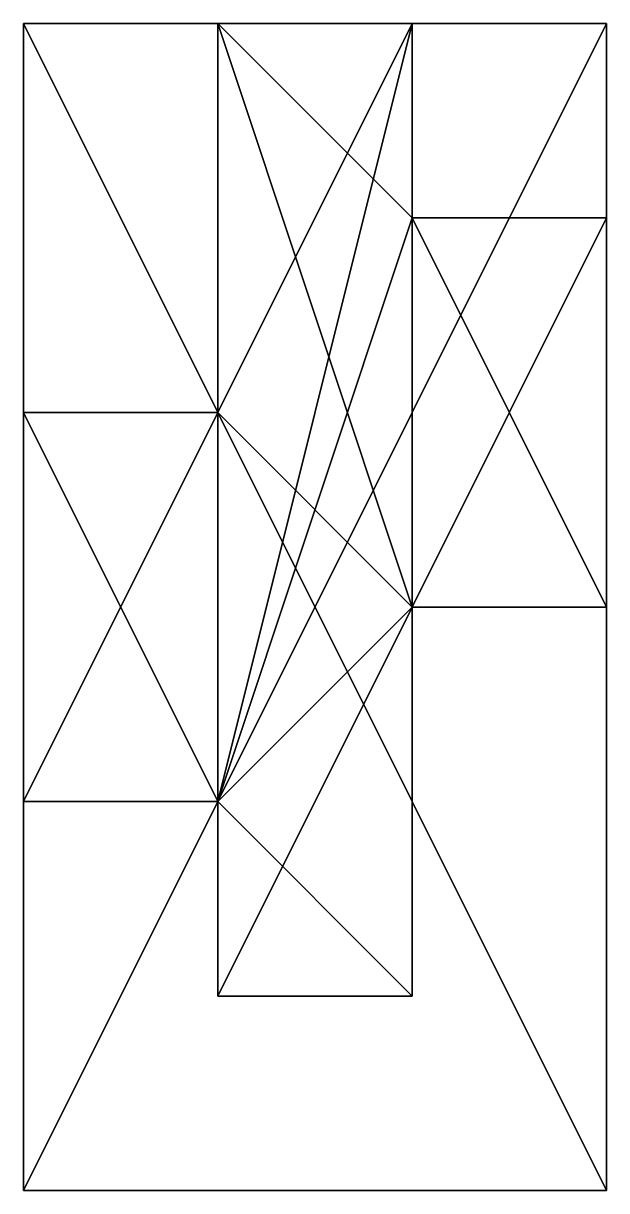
# Model space of a CAD drawing. Extents: x 0 to 3, y 0 to 6.
import ezdxf

# ---------------------------------------------------------------- set-up
doc = ezdxf.new("R2010")
doc.units = 0
doc.layers.get('0').update_dxf_attribs({"linetype": 'CONTINUOUS'})

# ---------------------------------------------------------------- blocks, each defined once
blk = doc.blocks.new('*U7')
at = {"color": 7}
mesh = blk.add_polyface(dxfattribs=at)
corners = [(2, 6, 2), (3, 6, 3), (3, 6), (1, 6, 2), (2, 6, 1), (0, 6), (0, 6, 3), (1, 6, 1)]
mesh.append_faces([[corners[k] for k in face] for face in [(0, 1, 2), (2, 4, 0), (3, 6, 1), (3, 5, 6), (5, 7, 4)]], dxfattribs={"vtx0": -1, "vtx2": -1, "color": 7})
mesh.append_faces([[corners[k] for k in face] for face in [(0, 3, 1), (2, 5, 4), (3, 7, 5)]], dxfattribs={"vtx1": -1, "vtx2": -1, "color": 7})
mesh = blk.add_polyface(dxfattribs=at)
corners = [(3, 6, 3), (0, 6, 3), (0, 0, 3), (3, 0, 3)]
mesh.append_faces([[corners[k] for k in face] for face in [(0, 1, 2), (2, 3, 0)]], dxfattribs={"vtx2": -1, "color": 7})
mesh = blk.add_polyface(dxfattribs=at)
corners = [(0, 4, 1), (0, 6, 3), (0, 6), (0, 2, 1), (0, 4, 2), (0, 0, 3), (0, 0), (0, 2, 2)]
mesh.append_faces([[corners[k] for k in face] for face in [(0, 1, 2), (2, 3, 0), (4, 5, 1), (6, 7, 3), (7, 6, 5)]], dxfattribs={"vtx0": -1, "vtx2": -1, "color": 7})
mesh.append_faces([[corners[k] for k in face] for face in [(0, 4, 1), (2, 6, 3), (4, 7, 5)]], dxfattribs={"vtx1": -1, "vtx2": -1, "color": 7})
mesh = blk.add_polyface(dxfattribs=at)
corners = [(3, 6), (3, 0), (0, 6), (0, 0)]
mesh.append_faces([[corners[k] for k in face] for face in [(0, 1, 2)]], dxfattribs={"vtx1": -1, "color": 7})
mesh.append_faces([[corners[k] for k in face] for face in [(1, 3, 2)]], dxfattribs={"vtx2": -1, "color": 7})
mesh = blk.add_polyface(dxfattribs=at)
corners = [(2, 3, 2), (1, 6, 2), (1, 4, 2), (1, 2, 2), (2, 5, 2), (2, 1, 2), (0, 2, 2), (0, 4, 2), (2, 6, 2), (3, 5, 2), (3, 3, 2), (1, 1, 2)]
mesh.append_faces([[corners[k] for k in face] for face in [(2, 6, 7), (4, 1, 8), (0, 9, 10), (3, 5, 11)]], dxfattribs={"vtx0": -1, "color": 7})
mesh.append_faces([[corners[k] for k in face] for face in [(2, 0, 3), (0, 1, 4)]], dxfattribs={"vtx0": -1, "vtx1": -1, "vtx2": -1, "color": 7})
mesh.append_faces([[corners[k] for k in face] for face in [(0, 2, 1), (3, 0, 5), (2, 3, 6), (0, 4, 9)]], dxfattribs={"vtx0": -1, "vtx2": -1, "color": 7})
mesh = blk.add_polyface(dxfattribs=at)
corners = [(1, 2, 1), (2, 6, 1), (2, 5, 1), (2, 3, 1), (1, 4, 1), (1, 1, 1), (2, 1, 1), (3, 3, 1), (3, 5, 1), (1, 6, 1), (0, 4, 1), (0, 2, 1)]
mesh.append_faces([[corners[k] for k in face] for face in [(3, 5, 6), (2, 7, 8), (4, 1, 9), (0, 10, 11)]], dxfattribs={"vtx0": -1, "color": 7})
mesh.append_faces([[corners[k] for k in face] for face in [(2, 0, 3), (0, 1, 4)]], dxfattribs={"vtx0": -1, "vtx1": -1, "vtx2": -1, "color": 7})
mesh.append_faces([[corners[k] for k in face] for face in [(0, 2, 1), (3, 0, 5), (2, 3, 7), (0, 4, 10)]], dxfattribs={"vtx0": -1, "vtx2": -1, "color": 7})
mesh = blk.add_polyface(dxfattribs=at)
corners = [(1, 4, 2), (1, 6, 2), (1, 4, 1), (1, 6, 1), (1, 2, 1), (1, 1, 2), (1, 2, 2), (1, 1, 1)]
mesh.append_faces([[corners[k] for k in face] for face in [(1, 2, 3), (4, 5, 7)]], dxfattribs={"vtx0": -1, "color": 7})
mesh.append_faces([[corners[k] for k in face] for face in [(0, 2, 1)]], dxfattribs={"vtx1": -1, "color": 7})
mesh.append_faces([[corners[k] for k in face] for face in [(4, 6, 5)]], dxfattribs={"vtx2": -1, "color": 7})
mesh = blk.add_polyface(dxfattribs=at)
corners = [(2, 3, 2), (2, 1, 1), (2, 3, 1), (2, 1, 2), (2, 6, 1), (2, 6, 2), (2, 5, 2), (2, 5, 1)]
mesh.append_faces([[corners[k] for k in face] for face in [(0, 1, 3), (4, 6, 5), (6, 4, 7)]], dxfattribs={"vtx0": -1, "color": 7})
mesh.append_faces([[corners[k] for k in face] for face in [(0, 2, 1)]], dxfattribs={"vtx2": -1, "color": 7})
mesh = blk.add_polyface(dxfattribs=at)
corners = [(3, 6), (3, 3, 1), (3, 0), (3, 3, 2), (3, 5, 1), (3, 5, 2), (3, 0, 3), (3, 6, 3)]
mesh.append_faces([[corners[k] for k in face] for face in [(0, 1, 2)]], dxfattribs={"vtx0": -1, "vtx1": -1, "color": 7})
mesh.append_faces([[corners[k] for k in face] for face in [(0, 4, 1), (0, 5, 4), (3, 6, 2), (3, 7, 6), (5, 0, 7)]], dxfattribs={"vtx0": -1, "vtx2": -1, "color": 7})
mesh.append_faces([[corners[k] for k in face] for face in [(1, 3, 2), (3, 5, 7)]], dxfattribs={"vtx1": -1, "vtx2": -1, "color": 7})
mesh = blk.add_polyface(dxfattribs=at)
corners = [(3, 5, 2), (3, 5, 1), (2, 5, 2), (2, 5, 1)]
mesh.append_faces([[corners[k] for k in face] for face in [(1, 2, 3)]], dxfattribs={"vtx0": -1, "color": 7})
mesh.append_faces([[corners[k] for k in face] for face in [(0, 2, 1)]], dxfattribs={"vtx1": -1, "color": 7})
mesh = blk.add_polyface(dxfattribs=at)
corners = [(1, 4, 1), (0, 4, 1), (0, 4, 2), (1, 4, 2)]
mesh.append_faces([[corners[k] for k in face] for face in [(0, 2, 1), (2, 0, 3)]], dxfattribs={"vtx0": -1, "color": 7})
mesh = blk.add_polyface(dxfattribs=at)
corners = [(2, 3, 2), (3, 3, 1), (3, 3, 2), (2, 3, 1)]
mesh.append_faces([[corners[k] for k in face] for face in [(0, 1, 3)]], dxfattribs={"vtx0": -1, "color": 7})
mesh.append_faces([[corners[k] for k in face] for face in [(0, 2, 1)]], dxfattribs={"vtx2": -1, "color": 7})
mesh = blk.add_polyface(dxfattribs=at)
corners = [(0, 2, 2), (0, 2, 1), (1, 2, 1), (1, 2, 2)]
mesh.append_faces([[corners[k] for k in face] for face in [(0, 2, 1), (2, 0, 3)]], dxfattribs={"vtx0": -1, "color": 7})
mesh = blk.add_polyface(dxfattribs=at)
corners = [(2, 1, 2), (1, 1, 2), (1, 1, 1), (2, 1, 1)]
mesh.append_faces([[corners[k] for k in face] for face in [(0, 2, 1), (2, 0, 3)]], dxfattribs={"vtx0": -1, "color": 7})
mesh = blk.add_polyface(dxfattribs=at)
corners = [(3, 0), (3, 0, 3), (0, 0, 3), (0, 0)]
mesh.append_faces([[corners[k] for k in face] for face in [(0, 1, 2), (2, 3, 0)]], dxfattribs={"vtx2": -1, "color": 7})

msp = doc.modelspace()

# ---------------------------------------------------------------- block references
msp.add_blockref('*U7', (0, 0))

doc.saveas('drawing.dxf')
